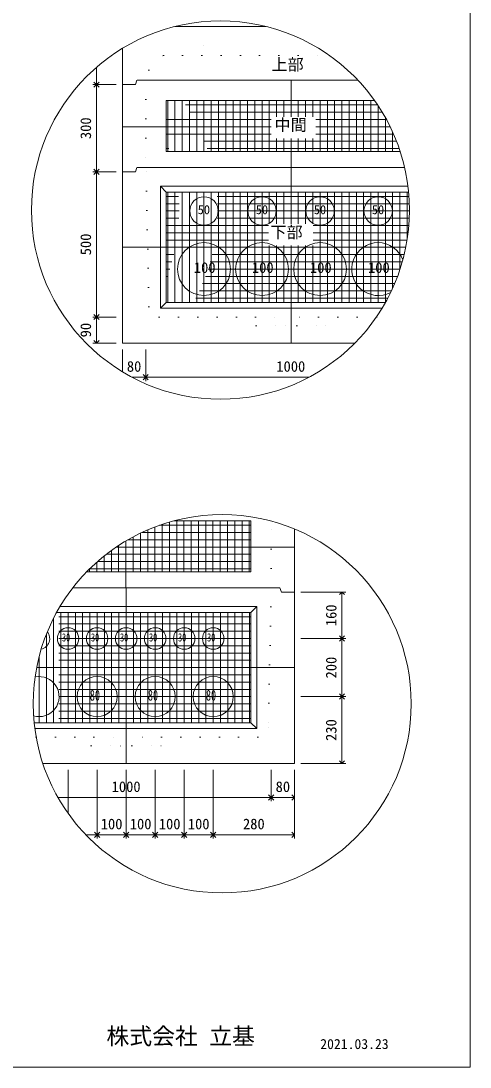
# Model space of a CAD drawing. Units: millimetres, scale not verified. Extents: x -6420 to 6420, y -3041 to 3040.
# Drawn here: x -3826 to -2340, y -2660 to 798 of the extents above; entities that cross this region are included whole.
import ezdxf
from ezdxf.enums import TextEntityAlignment as Align

# ---------------------------------------------------------------- set-up
doc = ezdxf.new("R2010")
doc.units = ezdxf.units.MM
doc.header["$LTSCALE"] = 20
for name, pattern in [('DASHED1', [1.8, 1.2, -0.6]), ('USER2', [50.8, 31.75, -6.35, 6.35, -6.35]), ('USER5', [3.185, 0.01, -3.175])]:
    doc.linetypes.add(name, pattern=pattern)
for name, color, linetype, lineweight in [('0-2_waku', 7, 'Continuous', 18), ('0-3_gaikei', 7, 'Continuous', 18), ('0-4_kakure', 7, 'DASHED1', 5), ('0-5_sunpou', 7, 'Continuous', 5), ('0-7_hole', 7, 'Continuous', 18), ('0-8_uchigawa', 6, 'Continuous', 18), ('0-D_文字１', 7, 'Continuous', 18), ('0-E_コア部分\u3000寸法補助線3', 150, 'USER2', 18), ('0-F_コア部分\u3000寸法補助線2', 150, 'USER2', 18), ('1-0_コア部分\u3000中心補助線', 1, 'Continuous', 18), ('1-1_コア部分\u3000寸法補助線', 7, 'USER2', 5), ('1-2_uchigawa2', 6, 'USER2', 18)]:
    doc.layers.add(name, color=color, linetype=linetype, lineweight=lineweight)
doc.styles.add('ＭＳ ゴシック', font='')
doc.styles.get('ＭＳ ゴシック').set_extended_font_data('MS Gothic')

# ---------------------------------------------------------------- blocks, each defined once
blk = doc.blocks.new('_Open90')
at = {"layer": '0-5_sunpou'}
blk.add_line((0, 0), (-1, 0), dxfattribs=at)
blk.add_lwpolyline([(-0.5, 0.5), (0, 0), (-0.5, -0.5)], dxfattribs=at)

msp = doc.modelspace()

# ---------------------------------------------------------------- linework, layer by layer
at = {"layer": '0-2_waku'}
for p in [(-2339.86, 3040.44), (-6419.86, -2659.56), (-6419.86, -2659.56), (-6419.86, -2659.56), (-6419.86, -2659.56)]:
    msp.add_line(p, (-2339.86, -2659.56), dxfattribs=at)
at = {"layer": '0-3_gaikei'}
for p, q in [((-3316.85, 779.59), (-3244.79, 779.59)), ((-3316.85, 779.59), (-3244.79, 779.59)), ((-3316.85, 779.59), (-3244.79, 779.59)), ((-3014.05, 779.59), (-3316.85, 779.59)), ((-3316.79, 779.59), (-3014.05, 779.59)), ((-3316.79, 779.59), (-3014.05, 779.59)), ((-3489.59, 587.59), (-3489.59, 707.6)), ((-3441.59, 601.99), (-3446.39, 587.59)), ((-2931.97, 601.99), (-3440.77, 601.99)), ((-2710.67, 601.99), (-2932.79, 601.99)), ((-3489.59, 587.59), (-3489.59, -266.81)), ((-3446.39, 587.59), (-3489.59, 587.59)), ((-3446.39, 587.59), (-3489.59, 587.59)), ((-3441.59, 313.99), (-3446.39, 299.59)), ((-2931.97, 313.99), (-3440.77, 313.99)), ((-2556.38, 313.99), (-2932.79, 313.99)), ((-3446.39, 299.59), (-3489.59, 299.59)), ((-3446.39, 299.59), (-3489.59, 299.59)), ((-3489.59, -266.81), (-2721.18, -266.81)), ((-3489.59, -266.81), (-2721.18, -266.81)), ((-3489.59, -266.81), (-2721.18, -266.81)), ((-2920.65, -1358.27), (-2920.65, -880.99)), ((-2968.65, -1075.07), (-2963.85, -1089.47)), ((-2920.65, -1089.47), (-2963.85, -1089.47))]:
    msp.add_line(p, q, dxfattribs=at)
for points in [[(-3753.07, -1655.87), (-2920.65, -1655.87), (-2920.65, -1089.47)], [(-3740.87, -1655.87), (-2920.65, -1655.87), (-2920.65, -1089.47)], [(-2968.65, -1075.07), (-3477.45, -1075.07), (-3653.54, -1075.07)]]:
    msp.add_lwpolyline(points, dxfattribs=at)
at = {"layer": '0-4_kakure', "linetype": 'USER5', "lineweight": 18}
for p, q in [((-3220.79, 779.59), (-3220.79, 795.74)), ((-3220.79, 779.59), (-3220.79, 683.59)), ((-3402.37, 635.59), (-3354.37, 683.59)), ((-3354.37, 683.59), (-2804.67, 683.59)), ((-3402.37, 635.59), (-3411.97, 601.99)), ((-3411.97, 601.99), (-3411.97, 313.99)), ((-3402.06, -146.81), (-3411.97, 313.99)), ((-3402.06, -146.81), (-3367.73, -180.41)), ((-3367.73, -180.41), (-2931.97, -180.41)), ((-3047.17, -209.21), (-3075.97, -180.41)), ((-2649.78, -180.41), (-2931.97, -180.41)), ((-2816.77, -209.21), (-2787.97, -180.41)), ((-3047.17, -209.21), (-2951.17, -209.21)), ((-2951.17, -209.21), (-2947.33, -266.81)), ((-2912.77, -209.21), (-2916.61, -266.81)), ((-2912.77, -209.21), (-2816.77, -209.21)), ((-2997.45, -1075.07), (-2997.45, -854.89)), ((-2997.45, -1075.07), (-3007.36, -1535.87)), ((-3007.36, -1535.87), (-3041.69, -1569.47)), ((-3775.1, -1569.47), (-3477.45, -1569.47)), ((-3592.65, -1598.27), (-3621.45, -1569.47)), ((-3041.69, -1569.47), (-3477.45, -1569.47)), ((-3362.25, -1598.27), (-3333.45, -1569.47)), ((-3592.65, -1598.27), (-3496.65, -1598.27)), ((-3496.65, -1598.27), (-3492.81, -1655.87)), ((-3458.25, -1598.27), (-3462.09, -1655.87)), ((-3458.25, -1598.27), (-3362.25, -1598.27))]:
    msp.add_line(p, q, dxfattribs=at)
at = {"layer": '0-5_sunpou', "color": 150, "lineweight": 18}
for p, q in [((-3575.34, 645.08), (-3575.34, 604.87)), ((-3510.71, 587.59), (-3587.82, 587.59)), ((-3531.83, 587.59), (-3587.82, 587.59)), ((-3575.34, 570.31), (-3575.34, 316.87)), ((-3510.71, 299.59), (-3587.82, 299.59)), ((-3510.71, 299.59), (-3587.82, 299.59)), ((-3575.34, 282.31), (-3575.34, -163.13)), ((-3510.71, -180.41), (-3587.82, -180.41)), ((-3531.83, -180.41), (-3587.82, -180.41)), ((-3575.34, -197.69), (-3575.34, -249.53)), ((-3510.71, -266.81), (-3587.82, -266.81)), ((-3489.59, -287.93), (-3489.59, -361.55)), ((-3412.79, -287.93), (-3412.79, -392.02)), ((-3412.79, -287.93), (-3412.79, -392.02)), ((-3457.88, -379.54), (-3430.07, -379.54)), ((-3395.51, -379.54), (-2873.03, -379.54)), ((-2899.53, -1089.47), (-2751.11, -1089.47)), ((-2763.59, -1106.75), (-2763.59, -1225.79)), ((-2899.53, -1243.07), (-2751.11, -1243.07)), ((-2899.53, -1243.07), (-2751.11, -1243.07)), ((-2763.59, -1260.35), (-2763.59, -1417.79)), ((-2899.53, -1435.07), (-2751.11, -1435.07)), ((-2899.53, -1435.07), (-2751.11, -1435.07)), ((-2763.59, -1452.35), (-2763.59, -1638.59)), ((-2899.53, -1655.87), (-2751.11, -1655.87)), ((-3669.45, -1676.99), (-3669.45, -1820.72)), ((-3573.45, -1676.99), (-3573.45, -1904.26)), ((-3573.45, -1676.99), (-3573.45, -1904.26)), ((-3477.45, -1676.99), (-3477.45, -1904.26)), ((-3477.45, -1676.99), (-3477.45, -1904.26)), ((-3381.45, -1676.99), (-3381.45, -1904.26)), ((-3381.45, -1676.99), (-3381.45, -1904.26)), ((-3285.45, -1676.99), (-3285.45, -1904.26)), ((-3285.45, -1676.99), (-3285.45, -1904.26)), ((-3189.45, -1676.99), (-3189.45, -1904.26)), ((-3189.45, -1676.99), (-3189.45, -1904.26)), ((-2997.45, -1676.99), (-2997.45, -1781.07)), ((-2997.45, -1676.99), (-2997.45, -1781.07)), ((-2920.65, -1676.99), (-2920.65, -1781.07)), ((-2920.65, -1676.99), (-2920.65, -1904.26)), ((-3702.74, -1768.59), (-3014.73, -1768.59)), ((-2980.17, -1768.59), (-2937.93, -1768.59)), ((-3610.6, -1891.78), (-3590.73, -1891.78)), ((-3556.17, -1891.78), (-3494.73, -1891.78)), ((-3460.17, -1891.78), (-3398.73, -1891.78)), ((-3364.17, -1891.78), (-3302.73, -1891.78)), ((-3268.17, -1891.78), (-3206.73, -1891.78)), ((-3172.17, -1891.78), (-2937.93, -1891.78))]:
    msp.add_line(p, q, dxfattribs=at)
for centre in [(-3165.45, 173.03), (-3159.84, -1458.6)]:
    msp.add_circle(centre, 625.17, dxfattribs=at)
at = {"layer": '0-7_hole'}
for centre, radius in [((-3219.97, 169.99), 47.04), ((-3027.97, 169.99), 47.04), ((-2835.97, 169.99), 47.04), ((-2643.97, 169.99), 47.04), ((-3219.97, -22.01), 87.36), ((-3027.97, -22.01), 87.36), ((-2835.97, -22.01), 87.36), ((-3669.45, -1243.07), 35.52), ((-3573.45, -1243.07), 35.52), ((-3477.45, -1243.07), 35.52), ((-3381.45, -1243.07), 35.52), ((-3285.45, -1243.07), 35.52), ((-3189.45, -1243.07), 35.52), ((-3573.45, -1435.07), 66.24), ((-3381.45, -1435.07), 66.24), ((-3189.45, -1435.07), 66.24)]:
    msp.add_circle(centre, radius, dxfattribs=at)
for centre, radius, start, end in [((-2643.97, -22.01), 87.36, 20.66629, 298.32089), ((-3765.45, -1243.07), 35.52, 281.59033, 39.2294), ((-3765.45, -1435.07), 66.24, 253.99064, 101.55918)]:
    msp.add_arc(centre, radius, start, end, dxfattribs=at)
at = {"layer": '0-8_uchigawa'}
for p, q in [((-3363.97, 251.59), (-3344.77, 232.39)), ((-3363.97, -151.61), (-3363.97, 251.59)), ((-3344.77, 232.39), (-2931.97, 232.39)), ((-3344.77, -132.41), (-3344.77, 232.39)), ((-2931.97, 232.39), (-2543.11, 232.39)), ((-3363.97, -151.61), (-3344.77, -132.41)), ((-3344.77, -132.41), (-2619.98, -132.41)), ((-3363.97, -151.61), (-2631.18, -151.61)), ((-3045.45, -1540.67), (-3045.45, -1137.47)), ((-3064.65, -1521.47), (-3064.65, -1156.67)), ((-3781.84, -1521.47), (-3064.65, -1521.47)), ((-3779.6, -1540.67), (-3045.45, -1540.67)), ((-3045.45, -1540.67), (-3064.65, -1521.47))]:
    msp.add_line(p, q, dxfattribs=at)
for points in [[(-3363.97, 251.59), (-2931.97, 251.59), (-2545.24, 251.59)], [(-3707.27, -1156.67), (-3477.45, -1156.67), (-3064.65, -1156.67), (-3045.45, -1137.47)], [(-3696.23, -1137.47), (-3477.45, -1137.47), (-3045.45, -1137.47)]]:
    msp.add_lwpolyline(points, dxfattribs=at)
at = {"layer": '0-E_コア部分\u3000寸法補助線3'}
for p, q in [((-3339.97, 366.79), (-3339.97, 534.79)), ((-3291.97, 366.79), (-3291.97, 534.79)), ((-3243.97, 366.79), (-3243.97, 534.79)), ((-3195.97, 366.79), (-3195.97, 534.79)), ((-3147.97, 366.79), (-3147.97, 534.79)), ((-3099.97, 366.79), (-3099.97, 534.79)), ((-3051.97, 366.79), (-3051.97, 534.79)), ((-3003.97, 366.79), (-3003.97, 534.79)), ((-2955.97, 481.76), (-2955.97, 534.79)), ((-2907.97, 481.76), (-2907.97, 534.79)), ((-2859.97, 481.76), (-2859.97, 534.79)), ((-2811.97, 366.79), (-2811.97, 534.79)), ((-2763.97, 366.79), (-2763.97, 534.79)), ((-2715.97, 366.79), (-2715.97, 534.79)), ((-2667.97, 366.79), (-2667.97, 534.79)), ((-2997.3, 472.39), (-3344.77, 472.39)), ((-2616.62, 472.39), (-2850.42, 472.39)), ((-2619.97, 366.79), (-2619.97, 478.46)), ((-2997.3, 424.39), (-3344.77, 424.39)), ((-2593.04, 424.39), (-2850.42, 424.39)), ((-2955.97, 366.79), (-2955.97, 409.88)), ((-2907.97, 366.79), (-2907.97, 409.88)), ((-2859.97, 366.79), (-2859.97, 409.88)), ((-2571.97, 366.79), (-2571.97, 369.54)), ((-2541.9, 217.99), (-3344.77, 217.99)), ((-3339.97, -132.41), (-3339.97, 232.39)), ((-3291.97, -132.41), (-3291.97, 232.39)), ((-3243.97, -132.41), (-3243.97, 232.39)), ((-3195.97, -132.41), (-3195.97, 232.39)), ((-3147.97, -132.41), (-3147.97, 232.39)), ((-3099.97, -132.41), (-3099.97, 232.39)), ((-3051.97, -132.41), (-3051.97, 232.39)), ((-3003.97, 127.36), (-3003.97, 232.39)), ((-2955.97, 127.36), (-2955.97, 232.39)), ((-2907.97, 127.36), (-2907.97, 232.39)), ((-2859.97, 127.36), (-2859.97, 232.39)), ((-2811.97, -132.41), (-2811.97, 232.39)), ((-2763.97, -132.41), (-2763.97, 232.39)), ((-2715.97, -132.41), (-2715.97, 232.39)), ((-2667.97, -132.41), (-2667.97, 232.39)), ((-2619.97, -132.41), (-2619.97, 232.39)), ((-2571.97, -23.49), (-2571.97, 232.39)), ((-2540.29, 169.99), (-3344.77, 169.99)), ((-3006.13, 121.99), (-3344.77, 121.99)), ((-2542.37, 121.99), (-2859.25, 121.99)), ((-3006.13, 73.99), (-3344.77, 73.99)), ((-2548.18, 73.99), (-2859.25, 73.99)), ((-3003.97, -132.41), (-3003.97, 55.48)), ((-2955.97, -132.41), (-2955.97, 55.48)), ((-2907.97, -132.41), (-2907.97, 55.48)), ((-2859.97, -132.41), (-2859.97, 55.48)), ((-2557.82, 25.99), (-3344.77, 25.99)), ((-2571.48, -22.01), (-3344.77, -22.01)), ((-2589.46, -70.01), (-3344.77, -70.01)), ((-2612.16, -118.01), (-3344.77, -118.01)), ((-3310.27, -1022.27), (-3310.27, -854.27)), ((-3262.27, -1022.27), (-3262.27, -854.27)), ((-3214.27, -1022.27), (-3214.27, -854.27)), ((-3166.27, -1022.27), (-3166.27, -854.27)), ((-3118.27, -1022.27), (-3118.27, -854.27)), ((-3070.27, -1022.27), (-3070.27, -854.27)), ((-3406.27, -1022.27), (-3406.27, -884.05)), ((-3358.27, -1022.27), (-3358.27, -865.75)), ((-3065.47, -916.67), (-3471.53, -916.67)), ((-3454.27, -1022.27), (-3454.27, -907.1)), ((-3065.47, -964.67), (-3543.08, -964.67)), ((-3502.27, -1022.27), (-3502.27, -935.55)), ((-3550.27, -1022.27), (-3550.27, -970.33)), ((-3598.27, -1022.27), (-3598.27, -1012.93)), ((-3064.65, -1171.07), (-3714.96, -1171.07)), ((-3693.45, -1521.47), (-3693.45, -1156.67)), ((-3645.45, -1521.47), (-3645.45, -1156.67)), ((-3597.45, -1521.47), (-3597.45, -1156.67)), ((-3549.45, -1521.47), (-3549.45, -1156.67)), ((-3501.45, -1521.47), (-3501.45, -1156.67)), ((-3453.45, -1521.47), (-3453.45, -1156.67)), ((-3405.45, -1521.47), (-3405.45, -1156.67)), ((-3357.45, -1521.47), (-3357.45, -1156.67)), ((-3309.45, -1521.47), (-3309.45, -1156.67)), ((-3261.45, -1521.47), (-3261.45, -1156.67)), ((-3213.45, -1521.47), (-3213.45, -1156.67)), ((-3165.45, -1521.47), (-3165.45, -1156.67)), ((-3117.45, -1521.47), (-3117.45, -1156.67)), ((-3069.45, -1521.47), (-3069.45, -1156.67)), ((-3741.45, -1521.47), (-3741.45, -1229.32)), ((-3064.65, -1219.07), (-3737.3, -1219.07)), ((-3064.65, -1267.07), (-3754.95, -1267.07)), ((-3064.65, -1315.07), (-3768.31, -1315.07)), ((-3064.65, -1363.07), (-3777.67, -1363.07)), ((-3064.65, -1411.07), (-3783.2, -1411.07)), ((-3064.65, -1459.07), (-3785.01, -1459.07)), ((-3064.65, -1507.07), (-3783.13, -1507.07))]:
    msp.add_line(p, q, dxfattribs=at)
at = {"layer": '0-F_コア部分\u3000寸法補助線2'}
for p, q in [((-3315.97, 366.79), (-3315.97, 534.79)), ((-3267.97, 366.79), (-3267.97, 534.79)), ((-3219.97, 366.79), (-3219.97, 534.79)), ((-3171.97, 366.79), (-3171.97, 534.79)), ((-3075.97, 366.79), (-3075.97, 534.79)), ((-2979.97, 481.76), (-2979.97, 534.79)), ((-2883.97, 481.76), (-2883.97, 534.79)), ((-2787.97, 366.79), (-2787.97, 534.79)), ((-2691.97, 366.79), (-2691.97, 534.79)), ((-2630.4, 496.39), (-3344.77, 496.39)), ((-2595.97, 366.79), (-2595.97, 430.96)), ((-2583.09, 400.39), (-3344.77, 400.39)), ((-2979.97, 366.79), (-2979.97, 409.88)), ((-2883.97, 366.79), (-2883.97, 409.88)), ((-3267.97, -132.41), (-3267.97, 232.39)), ((-3219.97, -132.41), (-3219.97, 232.39)), ((-3171.97, -132.41), (-3171.97, 232.39)), ((-3075.97, -132.41), (-3075.97, 232.39)), ((-2979.97, 127.36), (-2979.97, 232.39)), ((-2883.97, 127.36), (-2883.97, 232.39)), ((-2787.97, -132.41), (-2787.97, 232.39)), ((-2691.97, -132.41), (-2691.97, 232.39)), ((-2595.97, -84.91), (-2595.97, 232.39)), ((-2540.63, 193.99), (-3344.77, 193.99)), ((-3006.13, 97.99), (-3344.77, 97.99)), ((-2544.8, 97.99), (-2859.25, 97.99)), ((-2979.97, -132.41), (-2979.97, 55.48)), ((-2883.97, -132.41), (-2883.97, 55.48)), ((-2564.13, 1.99), (-3344.77, 1.99)), ((-2600.18, -94.01), (-3344.77, -94.01)), ((-3334.27, -1022.27), (-3334.27, -858.25)), ((-3238.27, -1022.27), (-3238.27, -854.27)), ((-3142.27, -1022.27), (-3142.27, -854.27)), ((-3430.27, -1022.27), (-3430.27, -894.94)), ((-3065.47, -892.67), (-3425.47, -892.67)), ((-3526.27, -1022.27), (-3526.27, -952.07)), ((-3065.47, -988.67), (-3572.15, -988.67)), ((-3621.45, -1521.47), (-3621.45, -1156.67)), ((-3525.45, -1521.47), (-3525.45, -1156.67)), ((-3429.45, -1521.47), (-3429.45, -1156.67)), ((-3333.45, -1521.47), (-3333.45, -1156.67)), ((-3237.45, -1521.47), (-3237.45, -1156.67)), ((-3141.45, -1521.47), (-3141.45, -1156.67)), ((-3064.65, -1195.07), (-3726.75, -1195.07)), ((-3717.45, -1521.47), (-3717.45, -1175.92)), ((-3765.45, -1521.47), (-3765.45, -1303.44)), ((-3064.65, -1291.07), (-3762.14, -1291.07)), ((-3064.65, -1387.07), (-3780.9, -1387.07)), ((-3064.65, -1483.07), (-3784.53, -1483.07))]:
    msp.add_line(p, q, dxfattribs=at)
at = {"layer": '1-0_コア部分\u3000中心補助線'}
for p, q in [((-2931.97, 481.76), (-2931.97, 601.99)), ((-2997.3, 448.39), (-3489.59, 448.39)), ((-2604.19, 448.39), (-2850.42, 448.39)), ((-2931.97, 313.99), (-2931.97, 409.88)), ((-2931.97, 127.36), (-2931.97, 313.99)), ((-3488.77, 49.99), (-2552.51, 49.99)), ((-2931.97, -266.81), (-2931.97, 55.48)), ((-3478.27, -1075.07), (-3478.27, -920.6)), ((-2922.29, -940.67), (-3509.96, -940.67)), ((-3477.45, -1655.87), (-3477.45, -1075.07)), ((-3773.48, -1339.07), (-2920.65, -1339.07))]:
    msp.add_line(p, q, dxfattribs=at)
at = {"layer": '1-1_コア部分\u3000寸法補助線'}
for p, q in [((-2645.67, 520.39), (-3344.77, 520.39)), ((-3315.97, 366.79), (-3315.97, 534.79)), ((-3219.97, 366.79), (-3219.97, 534.79)), ((-3123.97, 366.79), (-3123.97, 534.79)), ((-3027.97, 366.79), (-3027.97, 534.79)), ((-2835.97, 366.79), (-2835.97, 534.79)), ((-2739.97, 366.79), (-2739.97, 534.79)), ((-2643.97, 366.79), (-2643.97, 517.84)), ((-2574.28, 376.39), (-3344.77, 376.39)), ((-3315.97, -132.41), (-3315.97, 232.39)), ((-3219.97, -132.41), (-3219.97, 232.39)), ((-3123.97, -132.41), (-3123.97, 232.39)), ((-3027.97, -132.41), (-3027.97, 232.39)), ((-2835.97, -132.41), (-2835.97, 232.39)), ((-2739.97, -132.41), (-2739.97, 232.39)), ((-2643.97, -132.41), (-2643.97, 232.39)), ((-2547.97, 75.27), (-2547.97, 232.39)), ((-2540.87, 145.99), (-3344.77, 145.99)), ((-2579.91, -46.01), (-3344.77, -46.01)), ((-3286.27, -1022.27), (-3286.27, -854.27)), ((-3190.27, -1022.27), (-3190.27, -854.27)), ((-3094.27, -1022.27), (-3094.27, -854.27)), ((-3382.27, -1022.27), (-3382.27, -874.33)), ((-3065.47, -868.67), (-3366.77, -868.67)), ((-3574.27, -1022.27), (-3574.27, -990.53)), ((-3065.47, -1012.67), (-3598, -1012.67)), ((-3669.45, -1521.47), (-3669.45, -1156.67)), ((-3573.45, -1521.47), (-3573.45, -1156.67)), ((-3381.45, -1521.47), (-3381.45, -1156.67)), ((-3285.45, -1521.47), (-3285.45, -1156.67)), ((-3189.45, -1521.47), (-3189.45, -1156.67)), ((-3093.45, -1521.47), (-3093.45, -1156.67)), ((-3064.65, -1243.07), (-3746.68, -1243.07)), ((-3765.45, -1521.47), (-3765.45, -1303.44)), ((-3064.65, -1435.07), (-3784.57, -1435.07))]:
    msp.add_line(p, q, dxfattribs=at)
at = {"layer": '1-2_uchigawa2'}
for p, q in [((-3344.77, 534.79), (-2931.97, 534.79)), ((-3344.77, 534.79), (-3344.77, 366.79)), ((-2655.58, 534.79), (-2931.97, 534.79)), ((-3344.77, 366.79), (-2931.97, 366.79)), ((-2571.07, 366.79), (-2931.97, 366.79)), ((-3065.47, -854.27), (-3319.91, -854.27)), ((-3065.47, -854.27), (-3065.47, -1022.27)), ((-3607.56, -1022.27), (-3478.27, -1022.27)), ((-3065.47, -1022.27), (-3478.27, -1022.27))]:
    msp.add_line(p, q, dxfattribs=at)

# ---------------------------------------------------------------- block references
at = {"layer": '0-5_sunpou', "xscale": 17.28, "yscale": 17.28}
for p, rotation in [((-3575.34, 587.59), 270), ((-3575.34, 587.59), 90), ((-3575.34, 299.59), 270), ((-3575.34, 299.59), 90), ((-3575.34, -180.41), 270), ((-3575.34, -180.41), 90), ((-3575.34, -266.81), 270), ((-3412.79, -379.54), 180), ((-2763.59, -1089.47), 90), ((-2763.59, -1243.07), 270), ((-2763.59, -1243.07), 90), ((-2763.59, -1435.07), 270), ((-2763.59, -1435.07), 90), ((-2763.59, -1655.87), 270), ((-2997.45, -1768.59), 180), ((-3573.45, -1891.78), 180), ((-3477.45, -1891.78), 180), ((-3381.45, -1891.78), 180), ((-3285.45, -1891.78), 180), ((-3189.45, -1891.78), 180)]:
    msp.add_blockref('_Open90', p, dxfattribs=dict(at, rotation=rotation))
for p in [(-3412.79, -379.54), (-2997.45, -1768.59), (-2920.65, -1768.59), (-3573.45, -1891.78), (-3477.45, -1891.78), (-3381.45, -1891.78), (-3285.45, -1891.78), (-3189.45, -1891.78), (-2920.65, -1891.78)]:
    msp.add_blockref('_Open90', p, dxfattribs=at)

# ---------------------------------------------------------------- texts
at = {"layer": '0-5_sunpou', "style": 'ＭＳ ゴシック'}
for s, p in [('300', (-3583.02, 407.59)), ('500', (-3583.02, 23.59)), ('90', (-3583.02, -247.61)), ('160', (-2771.27, -1202.27)), ('200', (-2771.27, -1375.07)), ('230', (-2771.27, -1581.47))]:
    msp.add_text(s, height=35.19, rotation=90, dxfattribs=at).set_placement(p, align=Align.BOTTOM_LEFT)
for s, p in [('80', (-3475.19, -371.86)), ('1000', (-2980.79, -371.86)), ('1000', (-3525.45, -1760.91)), ('80', (-2983.05, -1760.91)), ('100', (-3561.45, -1884.1)), ('100', (-3465.45, -1884.1)), ('100', (-3369.45, -1884.1)), ('100', (-3273.45, -1884.1)), ('280', (-3091.05, -1884.1))]:
    msp.add_text(s, height=35.19, dxfattribs=at).set_placement(p, align=Align.BOTTOM_LEFT)
at = {"layer": '0-D_文字１', "style": 'ＭＳ ゴシック'}
for s, height, p in [('上部', 39.1, (-2997.04, 622.74)), ('中間', 39.1, (-2986.75, 423.45)), ('50', 29.91, (-3240.7, 150.46)), ('50', 29.91, (-3048.7, 150.46)), ('50', 29.91, (-2856.7, 150.46)), ('50', 29.91, (-2664.7, 150.46)), ('下部', 39.1, (-3000.39, 68.44)), ('100', 35.19, (-3253.52, -45.23)), ('100', 35.19, (-3061.52, -45.23)), ('100', 35.19, (-2869.52, -45.23)), ('100', 35.19, (-2677.52, -45.23)), ('株式会社 立基', 55.43, (-3542.82, -2601.58)), ('2021.03.23', 33.26, (-2835.48, -2609.86))]:
    msp.add_text(s, height=height, dxfattribs=at).set_placement(p, align=Align.BOTTOM_LEFT)
at = {"layer": '0-D_文字１', "style": 'ＭＳ ゴシック', "width": 0.7}
for s, height, p in [('30', 26.92, (-3689.62, -1260.86)), ('30', 26.92, (-3593.62, -1260.86)), ('30', 26.92, (-3497.62, -1260.86)), ('30', 26.92, (-3401.62, -1260.86)), ('30', 26.92, (-3305.62, -1260.86)), ('30', 26.92, (-3209.62, -1260.86)), ('80', 35.19, (-3597.52, -1458.76)), ('80', 35.19, (-3405.52, -1458.76)), ('80', 35.19, (-3213.52, -1458.76))]:
    msp.add_text(s, height=height, dxfattribs=at).set_placement(p, align=Align.BOTTOM_LEFT)

doc.saveas('drawing.dxf')
